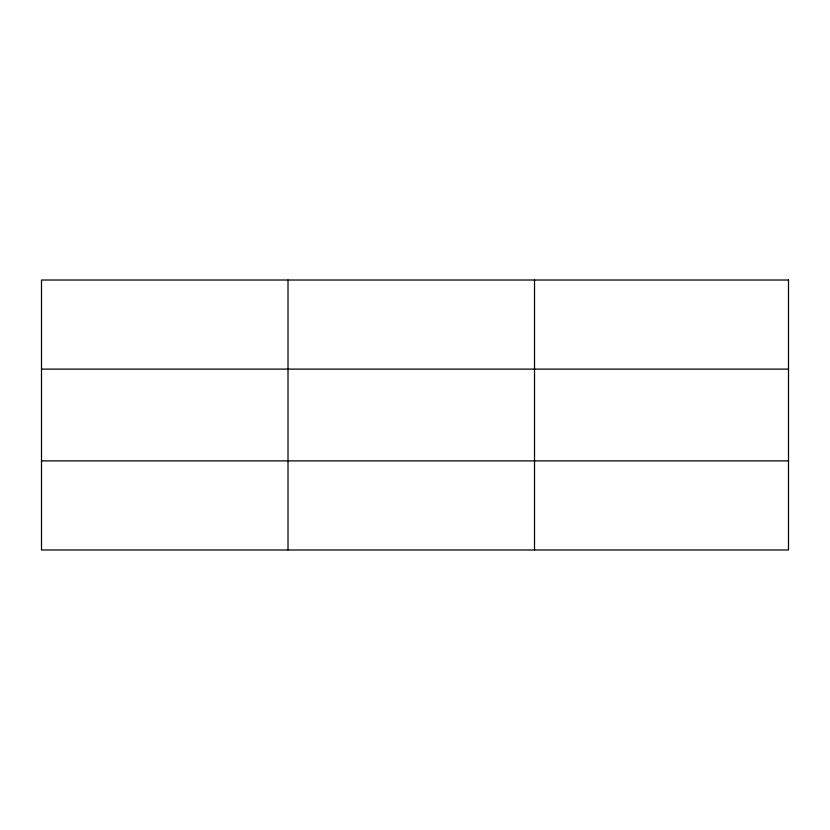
<?xml version="1.0" encoding="UTF-8"?>
<svg xmlns="http://www.w3.org/2000/svg" width="830" height="830" viewBox="0 0 830 830"><rect width="100%" height="100%" fill="white"/><g stroke="black" fill="none" stroke-linecap="round" stroke-linejoin="round"><path stroke-width="1.25" d="M288.01 280.021L288.01 549.979M534.52 280.021L534.52 549.979M41.5 369.111L788.5 369.111M41.5 460.889L788.5 460.889M788.5 280.021L788.5 549.979L41.5 549.979L41.5 280.021L788.5 280.021"/></g></svg>
